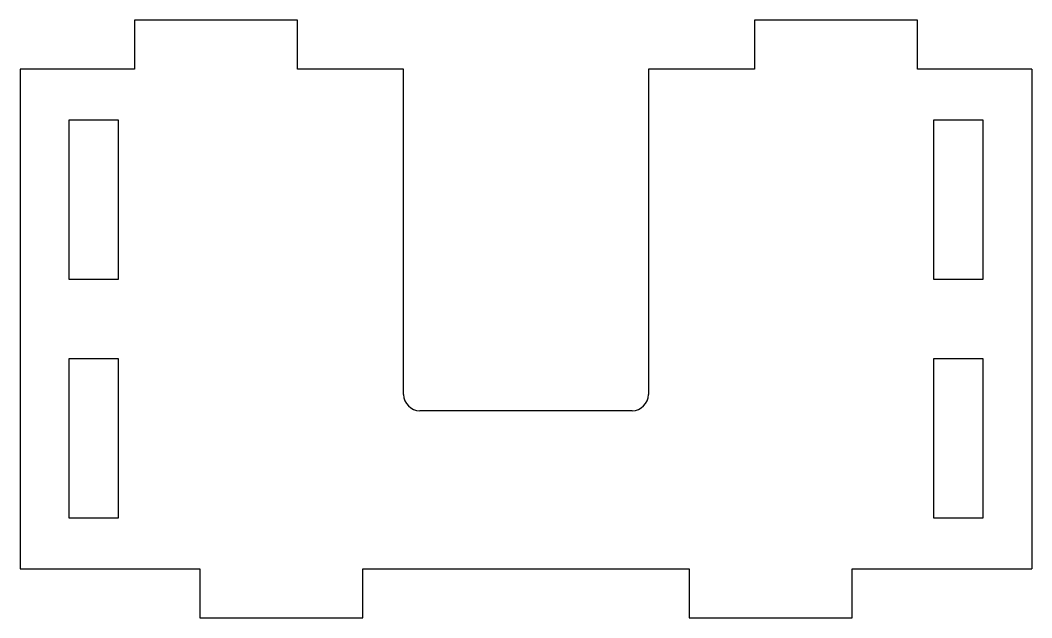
# Model space of a CAD drawing. Extents: x 0 to 62, y -3 to 33.6.
import ezdxf

# ---------------------------------------------------------------- set-up
doc = ezdxf.new("R2010")
doc.units = 0
doc.layers.get('0').update_dxf_attribs({"linetype": 'continuous'})

# ---------------------------------------------------------------- blocks, each defined once
blk = doc.blocks.new('FILLET001')
at = {"color": 0}
for p, q in [((17, 33.65), (7, 33.65)), ((7, 33.65), (7, 30.65)), ((17, 30.65), (17, 33.65)), ((45, 33.65), (45, 30.65)), ((55, 33.65), (45, 33.65)), ((55, 30.65), (55, 33.65)), ((7, 30.65), (0, 30.65)), ((0, 30.65), (0, 0)), ((23.5, 30.65), (17, 30.65)), ((23.5, 10.7), (23.5, 30.65)), ((38.5, 30.65), (38.5, 10.7)), ((45, 30.65), (38.5, 30.65)), ((62, 30.65), (55, 30.65)), ((62, 30.65), (62, 0)), ((3, 27.55), (6, 27.55)), ((3, 17.75), (3, 27.55)), ((6, 27.55), (6, 17.75)), ((56, 27.55), (59, 27.55)), ((56, 17.75), (56, 27.55)), ((59, 27.55), (59, 17.75)), ((6, 17.75), (3, 17.75)), ((59, 17.75), (56, 17.75)), ((3, 12.9), (6, 12.9)), ((3, 3.1), (3, 12.9)), ((6, 12.9), (6, 3.1)), ((56, 12.9), (59, 12.9)), ((56, 3.1), (56, 12.9)), ((59, 12.9), (59, 3.1)), ((37.5, 9.7), (24.5, 9.7)), ((6, 3.1), (3, 3.1)), ((59, 3.1), (56, 3.1)), ((0, 0), (11, 0)), ((11, 0), (11, -3)), ((21, 0), (41, 0)), ((21, -3), (21, 0)), ((41, 0), (41, -3)), ((51, 0), (62, 0)), ((51, -3), (51, 0)), ((11, -3), (21, -3)), ((41, -3), (51, -3))]:
    blk.add_line(p, q, dxfattribs=at)
for centre, start, end in [((24.5, 10.7), -180, -90), ((37.5, 10.7), -90, 0)]:
    blk.add_arc(centre, 1, start, end, dxfattribs=at)

msp = doc.modelspace()

# ---------------------------------------------------------------- block references
at = {"color": 0}
msp.add_blockref('FILLET001', (0, 0), dxfattribs=at)

doc.saveas('drawing.dxf')
